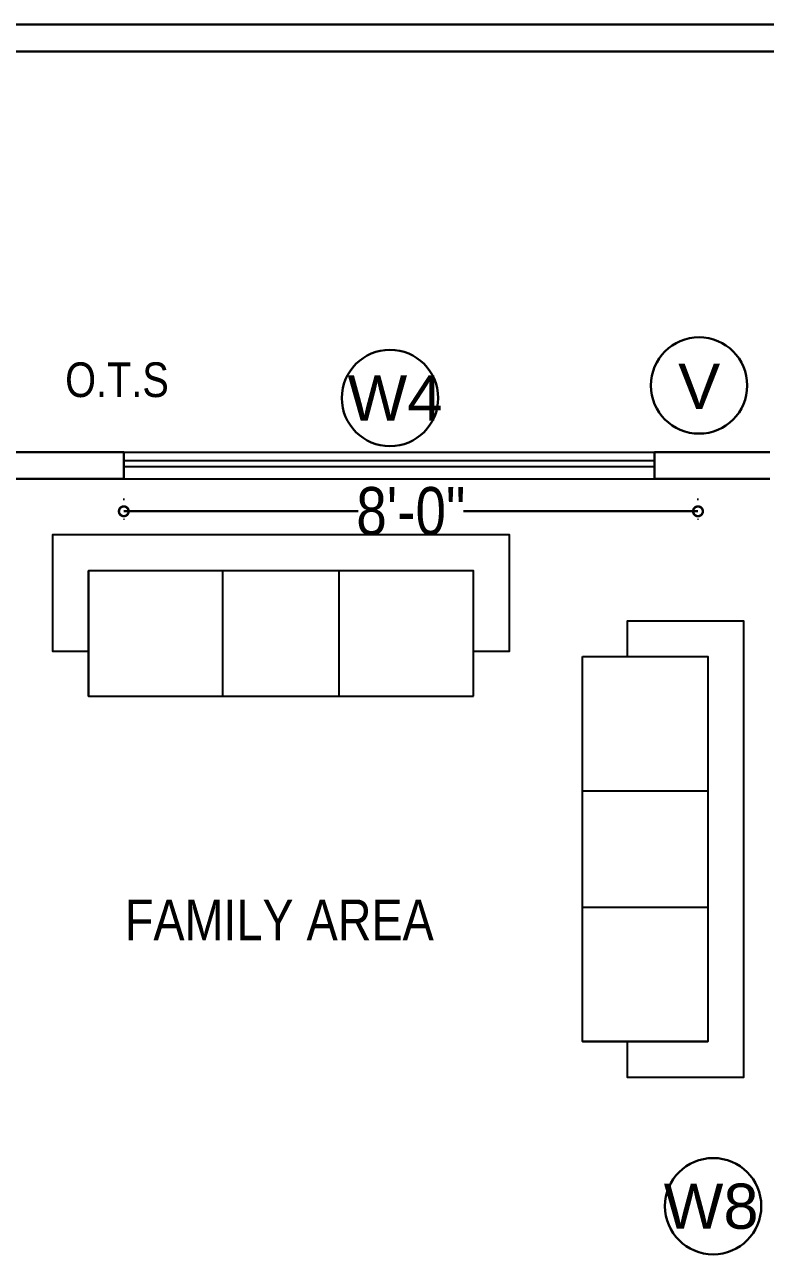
# Model space of a CAD drawing. Extents: x 187966 to 202201, y 659574 to 1343694.
# Drawn here: x 190650.6 to 190774.5, y 662114.6 to 662320.3 of the extents above; entities that cross this region are included whole.
import ezdxf

# ---------------------------------------------------------------- set-up
doc = ezdxf.new("R2010")
doc.units = 0
doc.header["$MEASUREMENT"] = 0
doc.header["$PDMODE"] = 32
doc.linetypes.add('DOT2', pattern=[3.175, 0, -3.175])
for name, color, linetype, lineweight in [('A-Wall', 7, 'Continuous', 30), ('sill', 32, 'Continuous', 25), ('Text', 55, 'Continuous', 25), ('WINDOW', 147, 'Continuous', 25)]:
    doc.layers.add(name, color=color, linetype=linetype, lineweight=lineweight)
doc.layers.add('ELE', color=7, linetype='Continuous')
doc.layers.add('FUR', color=250, linetype='Continuous')
doc.styles.add('AA_03.50', font='ARIALN.TTF', dxfattribs={"height": 8})
doc.styles.add('jag', font='arial.ttf')
doc.styles.get("Standard").update_dxf_attribs({"font": 'stylu.ttf', "height": 7})
doc.dimstyles.new('AA_03.50', dxfattribs={"dimtxt": 9, "dimasz": 3.25, "dimexe": 1.75, "dimexo": 3.375, "dimgap": 0.09, "dimtad": 0, "dimdec": 0, "dimzin": 3, "dimdsep": 46, "dimlunit": 4, "dimtxsty": 'AA_03.50', "dimblk": 'DOTSMALL', "dimcen": 0.09, "dimclre": 7, "dimadec": 0, "dimazin": 0, "dimtfac": 1, "dimtdec": 0, "dimtofl": 0, "dimtmove": 0, "dimatfit": 3, "dimfxl": 1, "dimtolj": 1, "dimtzin": 0, "dimlwd": -1, "dimarcsym": 0})

# ---------------------------------------------------------------- blocks, each defined once
blk = doc.blocks.new('3str')
at = {"layer": 'FUR'}
for points in [[(165747.79, 672804), (165747.79, 672810), (165728.35, 672810), (165728.35, 672733.6), (165747.79, 672733.6), (165747.79, 672739.6)], [(165755.31, 672804), (165734.35, 672804), (165734.35, 672739.6), (165755.31, 672739.6), (165755.31, 672804)], [(165755.31, 672781.52), (165734.35, 672781.52)], [(165755.31, 672762.08), (165734.35, 672762.08)], [(165755.31, 672739.6), (165734.35, 672739.6)]]:
    blk.add_lwpolyline(points, dxfattribs=at)
blk = doc.blocks.new('_DotSmall')
at = {"color": 0, "linetype": 'ByBlock', "const_width": 0.5}
blk.add_lwpolyline([(-0.0625, 0, 1), (0.0625, 0, 1)], format="xyb", close=True, dxfattribs=at)
blk = doc.blocks.new('*D295')
at = {"layer": 'A-Wall', "color": 7, "linetype": 'DOT2', "lineweight": -2}
for p, q in [((190667.15, 662240.94), (190667.15, 662237.16)), ((190763.2, 662240.94), (190763.2, 662237.16))]:
    blk.add_line(p, q, dxfattribs=at)
at = {"layer": 'A-Wall', "color": 0}
for p, q in [((190667.15, 662238.91), (190706.36, 662238.91)), ((190763.2, 662238.91), (190723.99, 662238.91))]:
    blk.add_line(p, q, dxfattribs=at)
at = {"layer": 'DEFPOINTS', "color": 0}
for p in [(190667.15, 662244.32), (190763.2, 662244.32), (190763.2, 662238.91)]:
    blk.add_point(p, dxfattribs=at)
at = {"layer": 'A-Wall', "color": 0, "xscale": 3.25, "yscale": 3.25, "zscale": 3.25, "rotation": 180}
blk.add_blockref('_DotSmall', (190667.15, 662238.91), dxfattribs=at)
at = {"layer": 'A-Wall', "color": 0, "xscale": 3.25, "yscale": 3.25, "zscale": 3.25}
blk.add_blockref('_DotSmall', (190763.2, 662238.91), dxfattribs=at)
at = {"layer": 'A-Wall', "color": 0, "insert": (190715.17, 662238.91), "char_height": 8, "attachment_point": 5, "style": 'AA_03.50'}
blk.add_mtext('\\A1;8\'-0"', dxfattribs=at)

msp = doc.modelspace()

# ---------------------------------------------------------------- linework, layer by layer
at = {"layer": 'A-Wall'}
for p, q in [((190407.02, 662320.32), (191138, 662320.32)), ((190416.02, 662315.82), (191138, 662315.82)), ((190667.15, 662248.82), (190640.65, 662248.82)), ((190667.15, 662244.32), (190667.15, 662248.82)), ((190755.95, 662248.82), (190775.2, 662248.82)), ((190755.95, 662244.32), (190755.95, 662248.82)), ((190640.65, 662244.32), (190667.15, 662244.32)), ((190755.95, 662244.32), (190775.2, 662244.32))]:
    msp.add_line(p, q, dxfattribs=at)
at = {"layer": 'ELE', "linetype": 'ByBlock', "lineweight": 30}
for centre in [(190763.38, 662259.96), (190711.68, 662257.86), (190765.73, 662122.68)]:
    msp.add_circle(centre, 8.06, dxfattribs=at)
at = {"layer": 'sill'}
for p, q in [((190667.15, 662248.82), (190755.95, 662248.82)), ((190659.9, 662244.32), (190693.45, 662244.32)), ((190693.45, 662244.32), (190755.95, 662244.32))]:
    msp.add_line(p, q, dxfattribs=at)
at = {"layer": 'WINDOW'}
for p, q in [((190755.95, 662247.37), (190667.15, 662247.37)), ((190755.95, 662246.37), (190667.15, 662246.37))]:
    msp.add_line(p, q, dxfattribs=at)

# ---------------------------------------------------------------- block references
at = {"layer": 'WINDOW', "rotation": 270}
msp.add_blockref('3str', (-482078.35, 827963.3), dxfattribs=at)
at = {"layer": 'WINDOW', "xscale": -1}
msp.add_blockref('3str', (356499.18, -10589.39), dxfattribs=at)

# ---------------------------------------------------------------- texts
at = {"layer": 'A-Wall', "insert": (190657.34, 662260.88), "char_height": 5.7945, "width": 29.589, "attachment_point": 4}
msp.add_mtext('{\\fArial Narrow|b0|i0|c1|p15;O.T.S}', dxfattribs=at)
at = {"layer": 'Text', "char_height": 7.5716, "width": 212.5439, "attachment_point": 1, "style": 'jag'}
for s, insert in [('V{\\H0.8193x; }^I', (190759.88, 662263.62)), ('W4{\\H0.8193x; }^I', (190704.58, 662261.65)), ('W8{\\H0.8193x; }^I', (190757.47, 662126.47))]:
    msp.add_mtext(s, dxfattribs=dict(at, insert=insert))
at = {"layer": 'Text', "insert": (190667.33, 662170.57), "char_height": 6.8219, "width": 90.411, "attachment_point": 4}
msp.add_mtext('{\\fArial Narrow|b0|i0|c0|p15;FAMILY AREA}', dxfattribs=at)

# ---------------------------------------------------------------- dimensions: what is measured, and where the dimension line sits
at = {"layer": 'A-Wall'}
dim = msp.add_linear_dim(base=(190763.1951, 662238.9098), p1=(190667.154, 662244.317), p2=(190763.1951, 662244.317), dimstyle='AA_03.50', override={"dimtxt": 8, "dimdec": 1, "dimtdec": 1, "dimfxl": 0.1}, dxfattribs=at)
dim.commit()
dim.dimension.update_dxf_attribs({"geometry": '*D295', "text_midpoint": (190715.1745, 662238.9098)})

doc.saveas('drawing.dxf')
